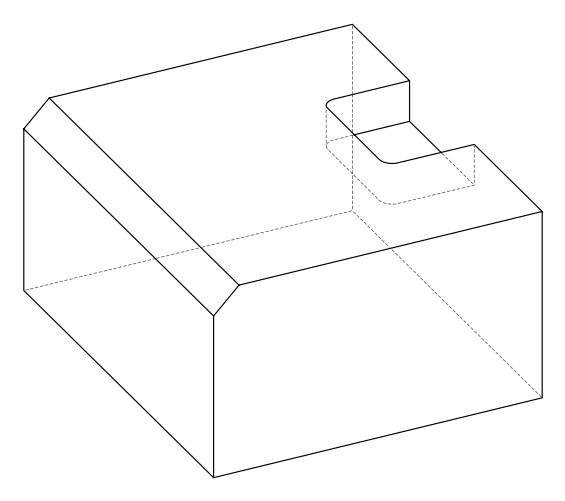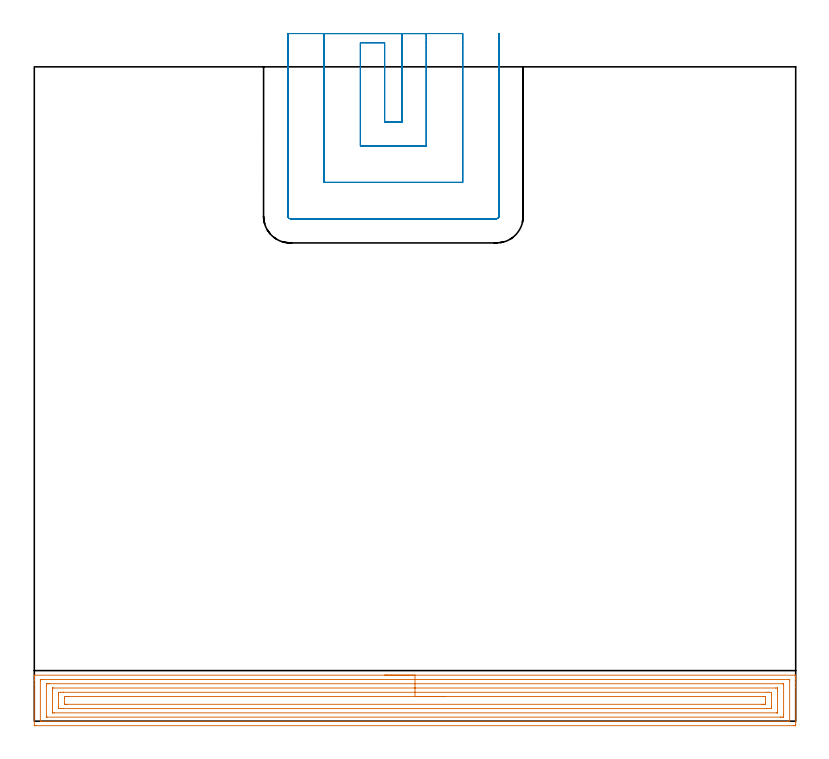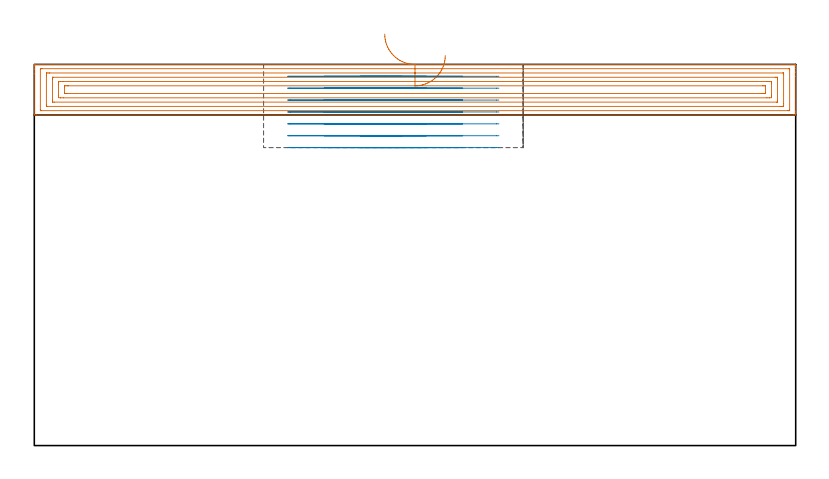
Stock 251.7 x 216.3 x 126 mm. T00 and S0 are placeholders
(PLAN: 2 operations, 1 tool changes, 22.2 min)
(1 AREA_MILL | FG_CHAMFER_SURFACE | UGT0205_001 | 12.42 min | 35100 mm3)
(2 MILL_SLOT | SLOT_PARTIAL_RECTANGULAR | UGT0201_008 | Follow Part, ap 4, ae 75% | 9.81 min | 136422 mm3)
(TOOL UGT0205_001 | Chamfer Mill 20 x 3 x 45 deg. | D20 FL50 Z2)
(TOOL UGT0201_008 | End Mill 16 mm | D16 FL32 Z4)
(OP 1 AREA_MILL)
G17 G21 G94 G90
T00 M6
G54
G17 G0 G90 X115.85 Y15.2 S1061 M3
G43 Z136. H0
G94 G1 X115.888 Z135.128 F250.
X116.002 Z134.263
X116.191 Z133.412
X116.453 Z132.58
X116.787 Z131.774
X117.19 Z131.
X117.658 Z130.264
X118.19 Z129.572
X118.779 Z128.929
X119.422 Z128.339
X120.114 Z127.808
X120.85 Z127.34
X121.624 Z126.937
X122.43 Z126.603
X123.262 Z126.341
X124.114 Z126.152
X124.978 Z126.038
X125.85 Z126.
X251.514
X251.699 Y15.204 Z125.995
X251.7 Y14.843 Z125.642
Y14.62 Z125.42
Y13.89 Z124.685
Y12.644 Z123.441
Y11.25 Z122.045
Y-0.447 Z110.35
X251.695 Y-1.07 Z109.728
X251.69 Y-1.492 Z109.306
X251.501 Y-1.496 Z109.302
X251.067 Y-1.5 Z109.3
X0.633
X0.172 Y-1.496 Z109.302
X0.01 Y-1.492 Z109.306
X0. Y-1.327 Z109.471
Y12.13 Z122.924
Y13.524 Z124.321
Y13.89 Z124.685
Y14.62 Z125.42
Y14.843 Z125.642
Y15.162 Z125.954
X0.001 Y15.204 Z125.994
X0.186 Y15.2 Z126.
X125.85
Y13.786 Z124.586
X249.384 Y13.785 Z124.585
X249.652 Y13.783 Z124.583
X249.683 Y13.78 Z124.58
X249.69 Y13.778 Z124.578
X249.694 Y13.768 Z124.568
X249.698 Y13.731 Z124.531
X249.699 Y13.695 Z124.495
X249.7 Y13.475 Z124.275
X249.699 Y0.137 Z110.937
X249.697 Y0.027 Z110.827
X249.692 Y-0.047 Z110.753
X249.688 Y-0.079 Z110.721
X249.173 Y-0.086 Z110.714
X2.316
X2.048 Y-0.083 Z110.717
X2.017 Y-0.081 Z110.719
X2.01 Y-0.078 Z110.722
X2.006 Y-0.068 Z110.732
X2.002 Y-0.031 Z110.769
X2.001 Y0.005 Z110.805
X2. Y0.225 Z111.025
X2.001 Y13.563 Z124.363
X2.003 Y13.673 Z124.473
X2.008 Y13.747 Z124.547
X2.012 Y13.779 Z124.579
X2.527 Y13.785 Z124.585
X125.85 Y13.786 Z124.586
Y12.372 Z123.172
X247.489 Y12.371 Z123.171
X247.571 Y12.37 Z123.17
X247.637 Y12.368 Z123.168
X247.677 Y12.365 Z123.165
X247.69 Y12.36 Z123.16
X247.692 Y12.336 Z123.136
X247.697 Y12.13 Z122.93
X247.7 Y11.923 Z122.723
Y2.243 Z113.043
X247.698 Y1.57 Z112.37
X247.695 Y1.368 Z112.168
X247.691 Y1.339 Z112.139
X247.672 Y1.335 Z112.135
X247.612 Y1.332 Z112.132
X247.489 Y1.33 Z112.13
X246.841 Y1.329 Z112.129
X246.595 Y1.328 Z112.128
X4.21 Y1.329 Z112.129
X4.129 Y1.33 Z112.13
X4.063 Y1.332 Z112.132
X4.023 Y1.335 Z112.135
X4.01 Y1.34 Z112.14
X4.008 Y1.364 Z112.164
X4.003 Y1.57 Z112.37
X4. Y1.777 Z112.577
Y11.457 Z122.257
X4.002 Y12.13 Z122.93
X4.005 Y12.332 Z123.132
X4.009 Y12.361 Z123.161
X4.028 Y12.365 Z123.165
X4.088 Y12.368 Z123.168
X4.21 Y12.37 Z123.17
X4.859 Y12.371 Z123.171
X5.105 Y12.372 Z123.172
X125.85
Y10.957 Z121.757
X245.104
X245.551 Y10.955 Z121.755
X245.641 Y10.953 Z121.753
X245.679 Y10.951 Z121.751
X245.69 Y10.943 Z121.743
X245.693 Y10.919 Z121.719
X245.697 Y10.809 Z121.609
X245.7 Y10.371 Z121.171
Y3.331 Z114.131
X245.698 Y2.891 Z113.691
X245.696 Y2.781 Z113.581
X245.691 Y2.755 Z113.555
X245.688 Y2.75 Z113.55
X245.674 Y2.747 Z113.547
X245.603 Y2.744 Z113.544
X245.403 Y2.743 Z113.543
X6.596
X6.149 Y2.745 Z113.545
X6.059 Y2.747 Z113.547
X6.02 Y2.749 Z113.549
X6.01 Y2.757 Z113.557
X6.007 Y2.781 Z113.581
X6.003 Y2.891 Z113.691
X6. Y3.329 Z114.129
Y10.369 Z121.169
X6.002 Y10.809 Z121.609
X6.004 Y10.919 Z121.719
X6.009 Y10.945 Z121.745
X6.012 Y10.95 Z121.75
X6.026 Y10.953 Z121.753
X6.098 Y10.956 Z121.756
X6.297 Y10.957 Z121.757
X125.85
Y9.543 Z120.343
X242.123
X242.966 Y9.541 Z120.341
X243.017 Y9.538 Z120.338
X243.69 Y9.49 Z120.29
X243.699 Y8.82 Z119.62
Y5.09 Z115.89
X243.696 Y4.423 Z115.223
X243.69 Y4.21 Z115.01
X243.067 Y4.161 Z114.961
X243.017 Y4.16 Z114.96
X242.177 Y4.157 Z114.957
X9.577
X8.734 Y4.159 Z114.959
X8.683 Y4.162 Z114.962
X8.01 Y4.21 Z115.01
X8.001 Y4.88 Z115.68
Y8.61 Z119.41
X8.004 Y9.277 Z120.077
X8.01 Y9.49 Z120.29
X8.633 Y9.539 Z120.339
X8.683 Y9.54 Z120.34
X9.523 Y9.543 Z120.343
X125.85
Y8.129 Z118.929
X240.823
X241.229 Y8.127 Z118.927
X241.633 Y8.124 Z118.924
X241.68 Y8.122 Z118.922
X241.69 Y8.09 Z118.89
X241.695 Y8.008 Z118.808
X241.699 Y7.885 Z118.685
Y5.97 Z116.77
X241.695 Y5.738 Z116.538
X241.69 Y5.623 Z116.423
X241.683 Y5.578 Z116.378
X241.63 Y5.575 Z116.375
X241.229 Y5.572 Z116.372
X240.74 Y5.571 Z116.371
X240.334
X10.877
X10.471 Y5.573 Z116.373
X10.066 Y5.576 Z116.376
X10.02 Y5.578 Z116.378
X10.01 Y5.61 Z116.41
X10.005 Y5.692 Z116.492
X10.001 Y5.815 Z116.615
Y7.73 Z118.53
X10.005 Y7.962 Z118.762
X10.01 Y8.077 Z118.877
X10.017 Y8.122 Z118.922
X10.07 Y8.124 Z118.924
X10.471 Y8.128 Z118.928
X10.96 Y8.129 Z118.929
X11.366
X125.85
X126.722 Z118.967
X127.586 Z119.081
X128.438 Z119.27
X129.27 Z119.532
X130.076 Z119.866
X130.85 Z120.269
X131.586 Z120.737
X132.278 Z121.268
X132.921 Z121.858
X133.51 Z122.501
X134.042 Z123.193
X134.51 Z123.929
X134.913 Z124.703
X135.247 Z125.509
X135.509 Z126.341
X135.698 Z127.192
X135.812 Z128.057
X135.85 Z128.929
G0 Z136.
M5
M2
(OP 2 MILL_SLOT)
G17 G21 G94 G90
T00 M6
G54
G17 G0 G90 X121.6 Y227.3 S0 M3
G43 Z136. H0
Z122.071
G94 G1 Y224.3 F250.
Y198.1 F500.
X115.8
Y224.3
X107.8
Y190.1
X129.6
Y224.3
Y227.3 F250.
X95.8
Y224.3
Y178.1 F500.
X141.6
Y224.3
Y227.3 F250.
X83.8
Y224.3
Y166.9 F500.
G3 X84.6 Y166.1 R0.8
G1 X152.8
G3 X153.6 Y166.9 R0.8
G1 Y224.3
Y227.3 F250.
G0 X121.6 Z118.143
G1 Y224.3
Y198.1 F500.
X115.8
Y224.3
X107.8
Y190.1
X129.6
Y224.3
Y227.3 F250.
X95.8
Y224.3
Y178.1 F500.
X141.6
Y224.3
Y227.3 F250.
X83.8
Y224.3
Y166.9 F500.
G3 X84.6 Y166.1 R0.8
G1 X152.8
G3 X153.6 Y166.9 R0.8
G1 Y224.3
Y227.3 F250.
G0 X121.6 Z114.214
G1 Y224.3
Y198.1 F500.
X115.8
Y224.3
X107.8
Y190.1
X129.6
Y224.3
Y227.3 F250.
X95.8
Y224.3
Y178.1 F500.
X141.6
Y224.3
Y227.3 F250.
X83.8
Y224.3
Y166.9 F500.
G3 X84.6 Y166.1 R0.8
G1 X152.8
G3 X153.6 Y166.9 R0.8
G1 Y224.3
Y227.3 F250.
G0 X121.6 Z110.286
G1 Y224.3
Y198.1 F500.
X115.8
Y224.3
X107.8
Y190.1
X129.6
Y224.3
Y227.3 F250.
X95.8
Y224.3
Y178.1 F500.
X141.6
Y224.3
Y227.3 F250.
X83.8
Y224.3
Y166.9 F500.
G3 X84.6 Y166.1 R0.8
G1 X152.8
G3 X153.6 Y166.9 R0.8
G1 Y224.3
Y227.3 F250.
G0 X121.6 Z106.357
G1 Y224.3
Y198.1 F500.
X115.8
Y224.3
X107.8
Y190.1
X129.6
Y224.3
Y227.3 F250.
X95.8
Y224.3
Y178.1 F500.
X141.6
Y224.3
Y227.3 F250.
X83.8
Y224.3
Y166.9 F500.
G3 X84.6 Y166.1 R0.8
G1 X152.8
G3 X153.6 Y166.9 R0.8
G1 Y224.3
Y227.3 F250.
G0 X121.6 Z102.429
G1 Y224.3
Y198.1 F500.
X115.8
Y224.3
X107.8
Y190.1
X129.6
Y224.3
Y227.3 F250.
X95.8
Y224.3
Y178.1 F500.
X141.6
Y224.3
Y227.3 F250.
X83.8
Y224.3
Y166.9 F500.
G3 X84.6 Y166.1 R0.8
G1 X152.8
G3 X153.6 Y166.9 R0.8
G1 Y224.3
Y227.3 F250.
G0 X121.6 Z98.5
G1 Y224.3
Y198.1 F500.
X115.8
Y224.3
X107.8
Y190.1
X129.6
Y224.3
Y227.3 F250.
X95.8
Y224.3
Y178.1 F500.
X141.6
Y224.3
Y227.3 F250.
X83.8
Y224.3
Y166.9 F500.
G3 X84.6 Y166.1 R0.8
G1 X152.8
G3 X153.6 Y166.9 R0.8
G1 Y224.3
Y227.3 F250.
G0 Z136.
M5
M2
